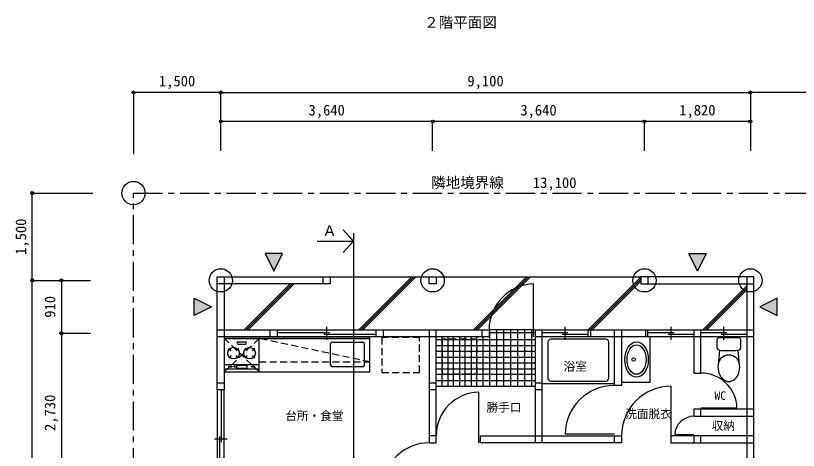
# Model space of a CAD drawing. Units: millimetres at full size, sheet at 1:100. Extents: x -23044 to 20228, y -21538 to 15874.
# Drawn here: x -20764 to -7316, y -4653 to 2814 of the extents above; entities that cross this region are included whole.
import ezdxf
from ezdxf.enums import TextEntityAlignment as Align

# ---------------------------------------------------------------- set-up
doc = ezdxf.new("R2010")
doc.units = ezdxf.units.MM
doc.header["$LTSCALE"] = 100
doc.header["$PDMODE"] = 32
doc.header["$PDSIZE"] = 50
doc.linetypes.add('CHAIN1', pattern=[8, 5, -1, 1, -1])
doc.linetypes.add('DASHED1', pattern=[1.8, 1.2, -0.6])
doc.layers.add('0-0', color=7, linetype='Continuous')
doc.styles.add('ＭＳ ゴシック', font='')
doc.styles.get('ＭＳ ゴシック').set_extended_font_data('MS Gothic')

msp = doc.modelspace()

# ---------------------------------------------------------------- linework, layer by layer
at = {"layer": '0-0', "color": 4}
for p, q in [((-18739.5, 1494.9), (-18739.5, 433.5)), ((-17239.5, 1494.9), (-18739.5, 1494.9)), ((-5639.5, 1494.9), (-8139.5, 1494.9)), ((-8139.5, 994.9), (-17239.5, 994.9)), ((-13599.5, 494.9), (-13599.5, 994.9)), ((-9959.5, 494.9), (-9959.5, 994.9)), ((-20478.3, -232.7), (-19437.1, -232.7)), ((-20478.3, -1732.7), (-20478.3, -232.7)), ((-20478.3, -1732.7), (-19478.3, -1732.7)), ((-20478.3, -9012.7), (-20478.3, -1732.7)), ((-19978.3, -1732.7), (-19978.3, -9012.7)), ((-15359.5, -1672.7), (-10019.5, -1672.7)), ((-14867.4, -2582.7), (-13957.4, -1672.7)), ((-14832, -2582.7), (-13922, -1672.7)), ((-14796.7, -2582.7), (-13886.7, -1672.7)), ((-12896.9, -2582.7), (-11986.9, -1672.7)), ((-12861.5, -2582.7), (-11951.5, -1672.7)), ((-12826.2, -2582.7), (-11916.2, -1672.7)), ((-10926.3, -2582.7), (-10019.5, -1675.9)), ((-10891, -2582.7), (-10019.5, -1711.2)), ((-10855.6, -2582.7), (-10019.5, -1746.6)), ((-16837.9, -2582.7), (-16047.9, -1792.7)), ((-16802.6, -2582.7), (-16012.6, -1792.7)), ((-16767.2, -2582.7), (-15977.2, -1792.7)), ((-8955.8, -2582.7), (-8199.5, -1826.4)), ((-8920.5, -2582.7), (-8199.5, -1861.8)), ((-8885.1, -2582.7), (-8199.5, -1897.1)), ((-19978.3, -2642.7), (-19478.3, -2642.7)), ((-16269.5, -2582.7), (-14569.5, -2582.7)), ((-11839.5, -2582.7), (-12629.5, -2582.7)), ((-11839.5, -2632.7), (-12629.5, -2632.7)), ((-12619.5, -2582.7), (-12619.5, -3552.7)), ((-12499.5, -2582.7), (-12499.5, -3552.7)), ((-12379.5, -2582.7), (-12379.5, -3552.7)), ((-12259.5, -2582.7), (-12259.5, -3552.7)), ((-12139.5, -2582.7), (-12139.5, -3552.7)), ((-12019.5, -2582.7), (-12019.5, -3552.7)), ((-11899.5, -2582.7), (-11899.5, -3552.7)), ((-11719.5, -2582.7), (-10926.3, -2582.7)), ((-9899.5, -2582.7), (-9109.5, -2582.7)), ((-8989.5, -2582.7), (-8199.5, -2582.7)), ((-14569.5, -2702.7), (-16269.5, -2702.7)), ((-11839.5, -2752.7), (-13539.5, -2752.7)), ((-13439.5, -2702.7), (-13439.5, -3552.7)), ((-13339.5, -2702.7), (-13339.5, -3552.7)), ((-13239.5, -3552.7), (-13239.5, -2702.7)), ((-13139.5, -2702.7), (-13139.5, -3552.7)), ((-13039.5, -3552.7), (-13039.5, -2702.7)), ((-12939.5, -2702.7), (-12939.5, -3552.7)), ((-12839.5, -3552.7), (-12839.5, -2702.7)), ((-12739.5, -2702.7), (-12739.5, -3552.7)), ((-10929.5, -2702.7), (-11719.5, -2702.7)), ((-9109.5, -2702.7), (-9899.5, -2702.7)), ((-8199.5, -2702.7), (-8989.5, -2702.7)), ((-13539.5, -2852.7), (-11839.5, -2852.7)), ((-11839.5, -2952.7), (-13539.5, -2952.7)), ((-13539.5, -3052.7), (-11839.5, -3052.7)), ((-11839.5, -3152.7), (-13539.5, -3152.7)), ((-13539.5, -3252.7), (-11839.5, -3252.7)), ((-11839.5, -3352.7), (-13539.5, -3352.7)), ((-13539.5, -3452.7), (-11839.5, -3452.7)), ((-17299.5, -3612.7), (-17299.5, -5312.7)), ((-17179.5, -5312.7), (-17179.5, -3612.7))]:
    msp.add_line(p, q, dxfattribs=at)
at = {"layer": '0-0', "linetype": 'CHAIN1'}
for p, q in [((-18739.5, -232.7), (-5639.5, -232.7)), ((-18739.5, -15512.7), (-18739.5, -232.7))]:
    msp.add_line(p, q, dxfattribs=at)
at = {"layer": '0-0'}
for p, q in [((-14958.8, -920.1), (-14958.8, -10890.1)), ((-14958.8, -1060.3), (-15134.3, -1256.6)), ((-17299.5, -3612.7), (-17299.5, -1672.7)), ((-17179.5, -1672.7), (-17179.5, -3612.7)), ((-15479.5, -1792.7), (-15479.5, -1672.7)), ((-9899.5, -1672.7), (-9899.5, -1792.7)), ((-8199.5, -1672.7), (-8199.5, -6342.7)), ((-8079.5, -6342.7), (-8079.5, -1672.7)), ((-11864.5, -2702.7), (-11864.5, -1793.1)), ((-15419.5, -2752.7), (-15419.5, -2532.7)), ((-11324.5, -2752.7), (-11324.5, -2532.7)), ((-9504.5, -2532.7), (-9504.5, -2752.7)), ((-8594.5, -2752.7), (-8594.5, -2532.7)), ((-17299.5, -2582.7), (-16269.5, -2582.7)), ((-16389.5, -2702.7), (-16389.5, -2582.7)), ((-16269.5, -2582.7), (-16269.5, -2702.7)), ((-16269.5, -2627.7), (-15369.5, -2627.7)), ((-15469.5, -2657.7), (-14569.5, -2657.7)), ((-14569.5, -2702.7), (-14569.5, -2582.7)), ((-14569.5, -2582.7), (-12629.5, -2582.7)), ((-14449.5, -2582.7), (-14449.5, -2702.7)), ((-12749.5, -2702.7), (-12749.5, -2582.7)), ((-12629.5, -2582.7), (-12629.5, -2702.7)), ((-11839.5, -2582.7), (-11839.5, -4522.7)), ((-11839.5, -2582.7), (-11719.5, -2582.7)), ((-11719.5, -4522.7), (-11719.5, -2582.7)), ((-11719.5, -2627.7), (-11274.5, -2627.7)), ((-11374.5, -2657.7), (-10929.5, -2657.7)), ((-10929.5, -2702.7), (-10929.5, -2582.7)), ((-10929.5, -2582.7), (-9899.5, -2582.7)), ((-10884.5, -2582.7), (-10884.5, -2702.7)), ((-10474.5, -3537.7), (-10474.5, -2582.7)), ((-9944.5, -2582.7), (-9944.5, -2702.7)), ((-9899.5, -2702.7), (-9899.5, -2582.7)), ((-9899.5, -2627.7), (-9454.5, -2627.7)), ((-9554.5, -2657.7), (-9109.5, -2657.7)), ((-9109.5, -2582.7), (-8989.5, -2582.7)), ((-8989.5, -2627.7), (-8544.5, -2627.7)), ((-8644.5, -2657.7), (-8199.5, -2657.7)), ((-8199.5, -2582.7), (-8079.5, -2582.7)), ((-16269.5, -2702.7), (-17299.5, -2702.7)), ((-17179.5, -2702.7), (-14679.5, -2702.7)), ((-17179.5, -2732.7), (-14679.5, -2732.7)), ((-16944.7, -2790.5), (-16814.3, -2790.5)), ((-16579.5, -3302.7), (-16579.5, -2732.7)), ((-15352.2, -3187), (-15352.2, -2822.6)), ((-15322.2, -2792.6), (-14800.5, -2792.6)), ((-14770.5, -3187), (-14770.5, -2822.6)), ((-14679.5, -3302.7), (-14679.5, -2702.7)), ((-12629.5, -2702.7), (-14569.5, -2702.7)), ((-11719.5, -2702.7), (-11839.5, -2702.7)), ((-11619.5, -2792.7), (-11619.5, -3412.7)), ((-10624.5, -2742.7), (-11569.5, -2742.7)), ((-9899.5, -2702.7), (-10929.5, -2702.7)), ((-10574.5, -3412.7), (-10574.5, -2792.7)), ((-8989.5, -2702.7), (-9109.5, -2702.7)), ((-8714.6, -2752.7), (-8714.6, -2884)), ((-8334.6, -2722.7), (-8684.6, -2722.7)), ((-8304.6, -2884), (-8304.6, -2752.7)), ((-8079.5, -2702.7), (-8199.5, -2702.7)), ((-17061.4, -2940.7), (-17103.9, -2898.2)), ((-16934.2, -2898.2), (-16976.6, -2940.7)), ((-16944.7, -2829.1), (-16814.3, -2829.1)), ((-16828.8, -2898.2), (-16786.3, -2940.7)), ((-16659.1, -2898.2), (-16701.5, -2940.7)), ((-8668.5, -2933.8), (-8695.2, -3184.9)), ((-8323.9, -3184.9), (-8350.6, -2933.8)), ((-17061.4, -3025.5), (-17103.9, -3067.9)), ((-16934.2, -3067.9), (-16976.6, -3025.5)), ((-16786.3, -3025.5), (-16828.8, -3067.9)), ((-16701.5, -3025.5), (-16659.1, -3067.9)), ((-17179.5, -3180.3), (-16579.5, -3180.3)), ((-16972.3, -3190.8), (-16786.7, -3190.8)), ((-16972.3, -3190.8), (-16972.3, -3240.6)), ((-16786.7, -3240.6), (-16786.7, -3190.8)), ((-14800.5, -3217), (-15322.2, -3217)), ((-17179.5, -3251.1), (-16579.5, -3251.1)), ((-17179.5, -3302.7), (-14679.5, -3302.7)), ((-16972.3, -3240.6), (-16786.7, -3240.6)), ((-17299.5, -3492.7), (-17179.5, -3492.7)), ((-13659.5, -3492.7), (-13539.5, -3492.7)), ((-11839.5, -3492.7), (-11719.5, -3492.7)), ((-11569.5, -3462.7), (-10624.5, -3462.7)), ((-17179.5, -3612.7), (-17299.5, -3612.7)), ((-17224.5, -4512.7), (-17224.5, -3612.7)), ((-13539.5, -3612.7), (-13659.5, -3612.7)), ((-13539.5, -3552.7), (-11839.5, -3552.7)), ((-11719.5, -3612.7), (-11839.5, -3612.7)), ((-11719.5, -3502.7), (-10474.5, -3502.7)), ((-12804.5, -4522.7), (-12804.5, -3652.9)), ((-8989.5, -3922.7), (-8369.9, -3922.7)), ((-8989.5, -4067.7), (-8989.5, -3947.7)), ((-17254.5, -5312.7), (-17254.5, -4412.7)), ((-13539.5, -4402.7), (-13659.5, -4402.7)), ((-10474.5, -4372.7), (-11324.3, -4372.7)), ((-10474.5, -4522.7), (-10474.5, -4402.7)), ((-8079.5, -4402.7), (-9504.5, -4402.7)), ((-9439.1, -4382.7), (-9109.5, -4382.7)), ((-9109.5, -4402.7), (-9109.5, -4522.7)), ((-8989.5, -4522.7), (-8989.5, -4402.7)), ((-17129.5, -4462.7), (-17349.5, -4462.7))]:
    msp.add_line(p, q, dxfattribs=at)
at = {"layer": '0-0', "color": 4, "linetype": 'DASHED1'}
for p, q in [((-16579.5, -2732.7), (-17179.5, -3302.7)), ((-16579.5, -3302.7), (-17179.5, -2732.7)), ((-14679.5, -3132.7), (-16579.5, -2732.7)), ((-16579.5, -3132.7), (-14679.5, -3132.7))]:
    msp.add_line(p, q, dxfattribs=at)
at = {"layer": '0-0', "linetype": 'DASHED1'}
for p, q in [((-14472.5, -2715), (-14472.5, -3315)), ((-13822.5, -2715), (-14472.5, -2715))]:
    msp.add_line(p, q, dxfattribs=at)
at = {"layer": '0-0', "color": 4}
msp.add_lwpolyline([(-17239.5, 494.9), (-17239.5, 1494.9), (-8139.5, 1494.9), (-8139.5, 494.9)], dxfattribs=at)
at = {"layer": '0-0'}
for points in [[(-15581.9, -1060.3), (-14958.8, -1060.3), (-15134.3, -864.1)], [(-17299.5, -1672.7), (-15359.5, -1672.7), (-15359.5, -1792.7), (-17299.5, -1792.7)], [(-8079.5, -1672.7), (-10019.5, -1672.7), (-10019.5, -1792.7), (-8079.5, -1792.7)], [(-13659.5, -2582.7), (-13659.5, -4522.7), (-13539.5, -4522.7), (-13539.5, -2582.7)], [(-10354.5, -2582.7), (-10354.5, -3537.7), (-10474.5, -3537.7)], [(-9109.5, -2582.7), (-9109.5, -3325.2), (-8989.5, -3325.2), (-8989.5, -2582.7)], [(-10354.5, -3482.7), (-9860.5, -3482.7), (-9860.5, -2702.7)], [(-9504.5, -3552.7), (-9504.5, -4522.7), (-8079.5, -4522.7)], [(-8079.5, -3947.7), (-9109.5, -3947.7), (-9109.5, -4067.7), (-8079.5, -4067.7)]]:
    msp.add_lwpolyline(points, dxfattribs=at)
for points in [[(-16179.5, -1272.7), (-16479.5, -1272.7), (-16329.5, -1572.7)], [(-9049.5, -1572.7), (-9199.5, -1272.7), (-8899.5, -1272.7)], [(-13539.5, -1792.7), (-13659.5, -1792.7), (-13659.5, -1672.7), (-13539.5, -1672.7)], [(-17699.5, -2337.7), (-17699.5, -2037.7), (-17399.5, -2187.7)], [(-7679.5, -2337.7), (-7679.5, -2037.7), (-7979.5, -2187.7)], [(-17050.9, -3205.7), (-17050.9, -3225.7), (-17100.9, -3225.7), (-17100.9, -3205.7)], [(-16987.6, -3205.1), (-16987.6, -3225.1), (-17007.6, -3225.1), (-17007.6, -3205.1)], [(-16658.1, -3205.7), (-16658.1, -3225.7), (-16708.1, -3225.7), (-16708.1, -3205.7)], [(-10354.5, -4522.7), (-12779.5, -4522.7), (-12779.5, -4402.7), (-10354.5, -4402.7)]]:
    msp.add_lwpolyline(points, close=True, dxfattribs=at)
at = {"layer": '0-0', "linetype": 'DASHED1'}
msp.add_lwpolyline([(-14472.5, -3315), (-13822.5, -3315), (-13822.5, -2715)], dxfattribs=at)
msp.add_lwpolyline([(-13434.2, -3340.8), (-12834.2, -3340.8), (-12834.2, -2740.8), (-13434.2, -2740.8)], close=True, dxfattribs=at)
at = {"layer": '0-0'}
for centre, radius in [((-18739.5, -232.7), 200), ((-17239.5, -1732.7), 200), ((-13599.5, -1732.7), 200), ((-9959.5, -1732.7), 200), ((-8139.5, -1732.7), 200), ((-17019, -2983.1), 100), ((-16743.9, -2983.1), 100), ((-10146.2, -3092.7), 29.8)]:
    msp.add_circle(centre, radius, dxfattribs=at)
for centre, radius, start, end in [((-11839.5, -2582.7), 790, 91.81346, 180), ((-16944.7, -2809.8), 19.3, 90, 270), ((-16814.3, -2809.8), 19.3, 270, 90), ((-15322.2, -2822.6), 30, 90, 180), ((-14800.5, -2822.6), 30, 0, 90), ((-11569.5, -2792.7), 50, 90, 180), ((-10624.5, -2792.7), 50, 0, 90), ((-8684.6, -2752.7), 30, 90, 180), ((-8334.6, -2752.7), 30, 0, 90), ((-8664.6, -2884), 50, 180, 265.41591), ((-8509.6, -950.8), 1989.4, 265.41591, 274.58408), ((-8354.6, -2884), 50, 274.58408, 0), ((-8509.6, -3202), 186.4, 5.269, 174.73099), ((-15322.2, -3187), 30, 180, 270), ((-14800.5, -3187), 30, 270, 0), ((-8989.5, -3945.2), 620, 2.07974, 90), ((-11569.5, -3412.7), 50, 180, 270.00001), ((-10624.5, -3412.7), 50, 270.00001, 0), ((-10474.5, -4387.7), 850, 90, 178.98885), ((-9504.5, -4402.7), 850, 90, 180), ((-12789.5, -4402.7), 750, 91.14599, 180), ((-9109.5, -4397.7), 330, 90, 177.39475), ((-13659.5, -5312.7), 790, 90, 177.82369)]:
    msp.add_arc(centre, radius, start, end, dxfattribs=at)
for major_axis, ratio in [((0.6, 302.3), 0.6684), ((0.5, 254), 0.6434)]:
    msp.add_ellipse((-10095.4, -3092.7), major_axis=major_axis, ratio=ratio, dxfattribs=at)
msp.add_ellipse((-8509.6, -3219.9), major_axis=(0, -250), ratio=0.75, start_param=4.5717762, end_param=7.9945941, dxfattribs=at)
at = {"layer": '0-0', "color": 4}
for p in [(-18739.5, 1494.9), (-17239.5, 1494.9), (-8139.5, 1494.9), (-17239.5, 994.9), (-13599.5, 994.9), (-9959.5, 994.9), (-8139.5, 994.9), (-20478.3, -232.7), (-20478.3, -1732.7), (-19978.3, -1732.7), (-19978.3, -2642.7)]:
    msp.add_point(p, dxfattribs=at)
at = {"layer": '0-0'}
for points in [[(-16179.5, -1272.7), (-16329.5, -1572.7), (-16479.5, -1272.7)], [(-8899.5, -1272.7), (-9049.5, -1572.7), (-9199.5, -1272.7)], [(-17699.5, -2337.7), (-17399.5, -2187.7), (-17699.5, -2037.7)], [(-7679.5, -2337.7), (-7979.5, -2187.7), (-7679.5, -2037.7)]]:
    msp.add_solid(points, dxfattribs=at)

# ---------------------------------------------------------------- texts
at = {"layer": '0-0', "color": 4, "style": 'ＭＳ ゴシック'}
for s, height, p in [('２階平面図\u3000', 183.3, (-13746.5, 2552)), ('1,500', 183.3, (-18302, 1544.9)), ('9,100', 183.3, (-13002, 1544.9)), ('3,640', 183.3, (-15732, 1044.9)), ('3,640', 183.3, (-12092, 1044.9)), ('1,820', 183.3, (-9362, 1044.9)), ('隣地境界線\u3000\u300013,100', 183.3, (-13626.4, -201)), ('Ａ', 183.3, (-15494.8, -1027.8)), ('浴室', 146.6, (-11349.6, -3329)), ('WC', 146.6, (-8757.2, -3829)), ('勝手口', 146.6, (-12673.5, -4033.7)), ('台所・食堂', 146.6, (-16131.1, -4178.1)), ('洗面脱衣', 146.6, (-10289.2, -4144.3)), ('収納', 146.6, (-8805.3, -4348.7))]:
    msp.add_text(s, height=height, dxfattribs=at).set_placement(p, align=Align.BOTTOM_LEFT)
for s, p in [('1,500', (-20528.3, -1295.2)), ('910', (-20028.3, -2375.2)), ('2,730', (-20028.3, -4320.2))]:
    msp.add_text(s, height=183.3, rotation=90, dxfattribs=at).set_placement(p, align=Align.BOTTOM_LEFT)

doc.saveas('drawing.dxf')
